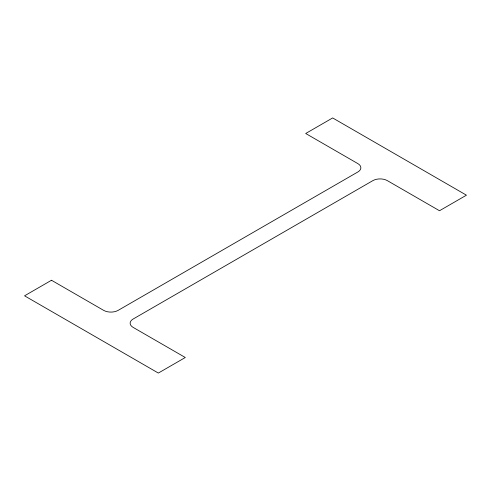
<?xml version="1.0" encoding="UTF-8"?>
<svg xmlns="http://www.w3.org/2000/svg" width="491" height="491" viewBox="0 0 491 491"><rect width="100%" height="100%" fill="white"/><g stroke="black" fill="none" stroke-linecap="round" stroke-linejoin="round"><path stroke-width="0.74" d="M51.5 280.257L24.55 295.815L158.347 373.062L185.297 357.503L133.129 327.387A10.231 5.904 0 0 1 133.129 319.033L372.865 180.627A10.231 5.904 0 0 1 387.331 180.627L439.5 210.743L466.45 195.185L332.653 117.938L305.703 133.497L357.871 163.613A10.231 5.904 0 0 1 357.871 171.967L118.135 310.373A10.231 5.904 0 0 1 103.669 310.373L51.5 280.257"/></g></svg>
